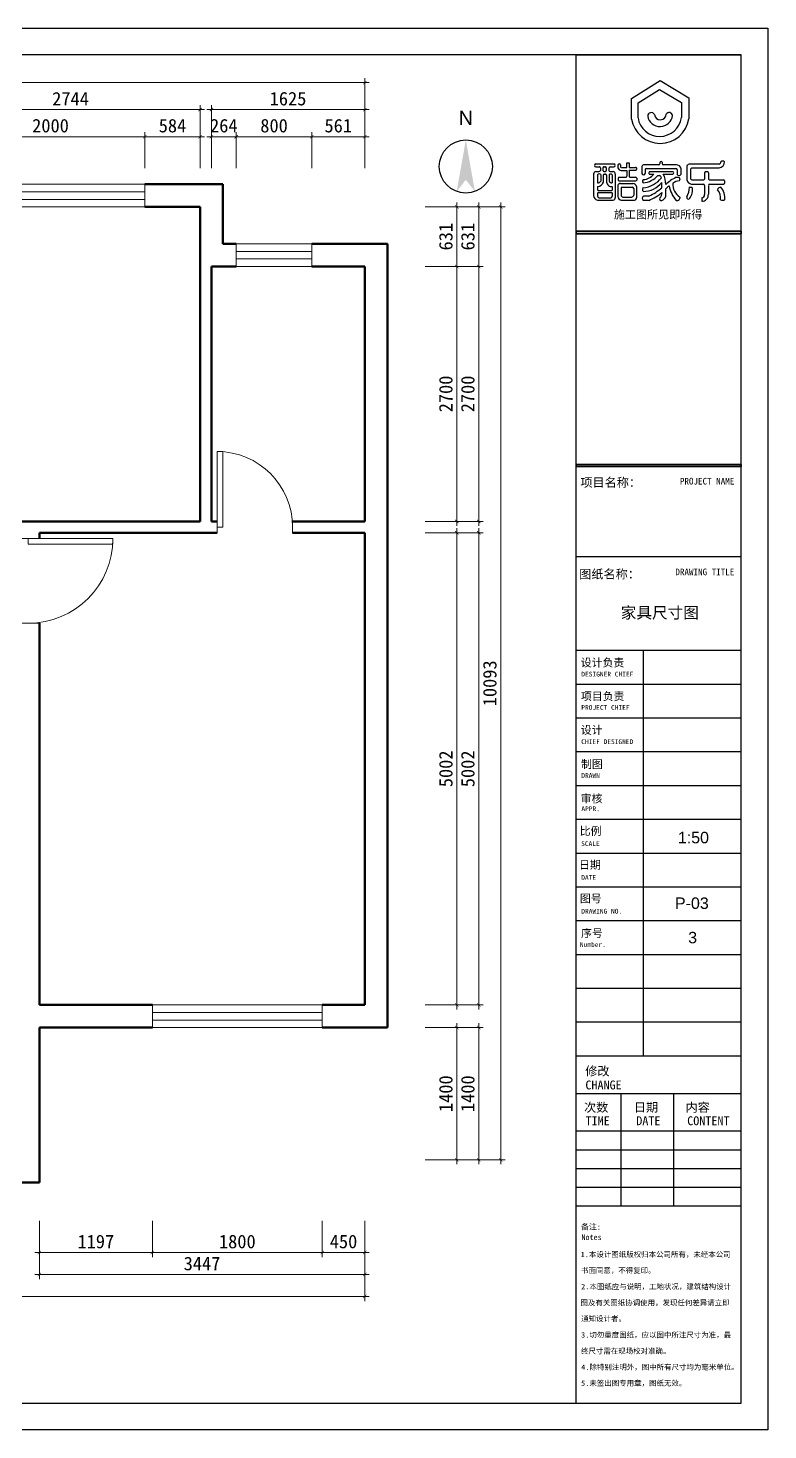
# Model space of a CAD drawing. Header units: millimetres. Extents: x 0 to 67000, y -21025 to -3421.
# Drawn here: x 59162 to 67000, y -21025 to -6175 of the extents above; entities that cross this region are included whole.
import ezdxf

# ---------------------------------------------------------------- set-up
doc = ezdxf.new("R2010")
doc.units = ezdxf.units.MM
doc.layers.get('0').update_dxf_attribs({"lineweight": 13})
for name, color, linetype in [('00图框', 7, 'Continuous'), ('SH-尺寸标注', 32, 'Continuous'), ('SH-符号标注', 1, 'Continuous'), ('图框', 4, 'Continuous'), ('图框文字', 7, 'Continuous')]:
    doc.layers.add(name, color=color, linetype=linetype)
doc.layers.add('BS-非承重墙', color=7, linetype='Continuous', lineweight=50)
doc.layers.add('DS-门窗', color=7, linetype='Continuous', lineweight=13)
doc.styles.add('0e113b756c7cbd20a20592cb0b51655f_SimSun', font='', dxfattribs={"height": 176.635064})
doc.styles.add('1e150f8d9abff80a802f8b29d9676000_SimSun', font='', dxfattribs={"height": 235.513419})
doc.styles.add('2d1e2366a3f214301024c2bbb94502e4_SimSun', font='', dxfattribs={"height": 125.877061})
doc.styles.add('31c75dbd597bbf9dbb9d78976e414cb7_SimSun', font='', dxfattribs={"height": 141.056165})
doc.styles.add('8c1861f19ccae897a1b159ab4070abdc_SimSun', font='', dxfattribs={"height": 214.912156})
doc.styles.add('b411453e04fa315575d897f6d9934d12_SimSun', font='', dxfattribs={"height": 210.993931})
doc.styles.add('DEFAULT_COMPASS_NEW_TEXT_STYLE46.90906220242788_Arial', font='', dxfattribs={"height": 375.272498})
doc.styles.add('e7311fcd6f339991f75d87c2bb3e43e7_SimSun', font='', dxfattribs={"height": 149.872176})
doc.styles.get("Standard").update_dxf_attribs({"font": 'SimSun.ttf'})
doc.styles.add('自定义样式_Arial_303.3707865168539', font='', dxfattribs={"height": 303.370787})
doc.styles.add('自定义样式_SimSun_303.3707865168539', font='', dxfattribs={"height": 303.370787})
doc.styles.get('0e113b756c7cbd20a20592cb0b51655f_SimSun').set_extended_font_data('SimSun')
doc.styles.get('1e150f8d9abff80a802f8b29d9676000_SimSun').set_extended_font_data('SimSun')
doc.styles.get('2d1e2366a3f214301024c2bbb94502e4_SimSun').set_extended_font_data('SimSun')
doc.styles.get('31c75dbd597bbf9dbb9d78976e414cb7_SimSun').set_extended_font_data('SimSun')
doc.styles.get('8c1861f19ccae897a1b159ab4070abdc_SimSun').set_extended_font_data('SimSun')
doc.styles.get('b411453e04fa315575d897f6d9934d12_SimSun').set_extended_font_data('SimSun')
doc.styles.get('DEFAULT_COMPASS_NEW_TEXT_STYLE46.90906220242788_Arial').set_extended_font_data('Arial')
doc.styles.get('e7311fcd6f339991f75d87c2bb3e43e7_SimSun').set_extended_font_data('SimSun')
doc.styles.get('自定义样式_Arial_303.3707865168539').set_extended_font_data('Arial')
doc.styles.get('自定义样式_SimSun_303.3707865168539').set_extended_font_data('SimSun')
doc.dimstyles.new('D_20_2.35', dxfattribs={"dimtxt": 142.857143, "dimasz": 35.714286, "dimexe": 47.619048, "dimexo": 0, "dimgap": 0, "dimtad": 1, "dimdec": 0, "dimzin": 1, "dimdsep": 46, "dimtxsty": 'Standard', "dimblk": 'ARCHTICK', "dimcen": 0.09, "dimdle": 47.619048, "dimclrd": 252, "dimclre": 252, "dimclrt": 134, "dimadec": 0, "dimazin": 0, "dimtfac": 1, "dimtdec": 4, "dimtix": 1, "dimtmove": 2, "dimatfit": 3, "dimfxl": 335.714273, "dimfxlon": 1, "dimtolj": 1, "dimtzin": 0, "dimlwd": 9, "dimlwe": 9, "dimarcsym": 0})

# ---------------------------------------------------------------- blocks, each defined once
blk = doc.blocks.new('_Frame133990009')
at = {"layer": '00图框'}
for points in [[(-1, -5885), (-3501, -5885), (-3501, -5941), (-1, -5941)], [(-1, -10828), (-3501, -10828), (-3501, -10867), (-1, -10867)]]:
    blk.add_hatch(color=251, dxfattribs=at).paths.add_polyline_path(points, flags=0)
at = {"color": 7, "linetype": 'Continuous', "ltscale": 2}
for p, q in [((-3501, -5885), (-1, -5885)), ((-3501, -5941), (-3501, -5885)), ((-1, -5885), (-1, -5941)), ((-1, -5941), (-3501, -5941)), ((-3501, -10828), (-1, -10828)), ((-3501, -10867), (-3501, -10828)), ((-1, -10867), (-3501, -10867)), ((-1, -10828), (-1, -10867))]:
    blk.add_line(p, q, dxfattribs=at)
at = {"layer": '00图框', "color": 7, "linetype": 'Continuous', "ltscale": 2}
for p, q in [((-3501, -30715), (-3501, -2147)), ((-3501, -2147), (-1, -2147)), ((-2325, -3072), (-1720, -2691)), ((-2187, -3167), (-1730, -2883)), ((-1730, -2883), (-1269, -3158)), ((-1720, -2691), (-1113, -3063)), ((-2325, -3509), (-2325, -3072)), ((-2187, -3484), (-2187, -3167)), ((-1269, -3158), (-1269, -3478)), ((-1113, -3063), (-1113, -3506)), ((-2427, -4533), (-2427, -4439)), ((-2427, -4439), (-2378, -4439)), ((-2378, -4439), (-2378, -4533)), ((-1724, -4422), (-1724, -4461)), ((-1674, -4422), (-1674, -4461)), ((-3130, -4676), (-3130, -5128)), ((-3084, -4458), (-2700, -4458)), ((-3083, -4621), (-3016, -4621)), ((-3080, -4520), (-3007, -4520)), ((-3046, -4688), (-3046, -4861)), ((-2985, -4540), (-2985, -4596)), ((-2977, -4686), (-2977, -4822)), ((-2932, -4540), (-2932, -4596)), ((-2923, -4699), (-2923, -4844)), ((-2905, -4519), (-2876, -4519)), ((-2905, -4621), (-2876, -4621)), ((-2905, -4677), (-2876, -4677)), ((-2860, -4540), (-2860, -4596)), ((-2853, -4699), (-2853, -4844)), ((-2803, -4540), (-2803, -4596)), ((-2800, -4686), (-2800, -4822)), ((-2779, -4621), (-2713, -4621)), ((-2776, -4520), (-2703, -4520)), ((-2733, -4688), (-2733, -4861)), ((-2669, -4676), (-2669, -5167)), ((-2614, -4483), (-2614, -4545)), ((-2592, -4741), (-2441, -4741)), ((-2558, -4480), (-2558, -4520)), ((-2542, -4596), (-2427, -4596)), ((-2541, -4533), (-2427, -4533)), ((-2427, -4596), (-2427, -4722)), ((-2378, -4533), (-2239, -4533)), ((-2378, -4594), (-2237, -4594)), ((-2378, -4594), (-2378, -4723)), ((-2362, -4741), (-2240, -4741)), ((-2218, -4545), (-2218, -4580)), ((-2106, -4514), (-2106, -4660)), ((-1750, -4476), (-2059, -4476)), ((-2035, -4575), (-2035, -4655)), ((-2013, -4555), (-1386, -4555)), ((-1947, -4676), (-1853, -4676)), ((-1942, -4621), (-1448, -4621)), ((-1767, -4702), (-1731, -4702)), ((-1376, -4476), (-1659, -4476)), ((-1653, -4676), (-1447, -4676)), ((-1379, -4743), (-1323, -4743)), ((-1362, -4585), (-1362, -4675)), ((-1274, -4676), (-1274, -4561)), ((-1153, -4495), (-1153, -4797)), ((-467, -4466), (-1088, -4466)), ((-1075, -4571), (-1075, -4777)), ((-1046, -4544), (-471, -4544)), ((-781, -4652), (-781, -4785)), ((-758, -4620), (-710, -4620)), ((-696, -4652), (-696, -4786)), ((-3046, -4937), (-3046, -5014)), ((-3024, -5024), (-2755, -5024)), ((-2733, -4937), (-2733, -5014)), ((-2617, -4912), (-2617, -5150)), ((-2611, -4760), (-2611, -4803)), ((-2591, -4818), (-2232, -4818)), ((-2558, -4874), (-2295, -4874)), ((-2548, -4985), (-2548, -5118)), ((-2536, -4952), (-2315, -4952)), ((-2280, -4981), (-2280, -5124)), ((-2221, -4941), (-2221, -5178)), ((-2216, -4761), (-2216, -4802)), ((-1599, -5146), (-1599, -4989)), ((-1101, -4953), (-1041, -4953)), ((-1060, -4888), (-809, -4888)), ((-1047, -4799), (-813, -4799)), ((-777, -4914), (-777, -5110)), ((-697, -4914), (-697, -5103)), ((-673, -4888), (-378, -4888)), ((-667, -4800), (-379, -4800)), ((-355, -4820), (-355, -4867)), ((-3049, -5228), (-2715, -5228)), ((-3046, -5079), (-3046, -5146)), ((-3027, -5066), (-2746, -5066)), ((-3012, -5176), (-2756, -5176)), ((-2733, -5079), (-2733, -5146)), ((-2542, -5227), (-2260, -5227)), ((-2509, -5162), (-2324, -5162)), ((-2071, -5231), (-1963, -5231)), ((-1956, -5140), (-2066, -5140)), ((-838, -5179), (-838, -5249)), ((-3501, -10867), (-1, -10867)), ((-3501, -12775), (-1, -12775)), ((-3501, -14763), (-1, -14763)), ((-2069, -23354), (-2069, -14763)), ((-3501, -15479), (-1, -15479)), ((-3501, -16195), (-1, -16195)), ((-3501, -16911), (-1, -16911)), ((-3501, -17627), (-1, -17627)), ((-3501, -18343), (-1, -18343)), ((-3501, -19059), (-1, -19059)), ((-3501, -19775), (-1, -19775)), ((-3501, -20491), (-1, -20491)), ((-3501, -21207), (-1, -21207)), ((-3501, -21922), (-1, -21922)), ((-3501, -22638), (-1, -22638)), ((-3501, -23354), (-1, -23354)), ((-3501, -24150), (-1, -24150)), ((-2546, -26536), (-2546, -24150)), ((-1432, -26536), (-1432, -24150)), ((-3501, -24945), (-1, -24945)), ((-3501, -25343), (-1, -25343)), ((-3501, -25741), (-1, -25741)), ((-3501, -26138), (-1, -26138)), ((-3501, -26536), (-1, -26536))]:
    blk.add_line(p, q, dxfattribs=at)
at = {"layer": '00图框', "color": 251, "linetype": 'Continuous', "ltscale": 2}
for p, q in [((-1, -5885), (-3501, -5885)), ((-3501, -5885), (-3501, -5941)), ((-1, -5941), (-1, -5885)), ((-3501, -5941), (-1, -5941)), ((-1, -10828), (-3501, -10828)), ((-3501, -10828), (-3501, -10867)), ((-3501, -10867), (-1, -10867)), ((-1, -10867), (-1, -10828))]:
    blk.add_line(p, q, dxfattribs=at)
at = {"layer": '00图框', "color": 7, "linetype": 'Continuous', "ltscale": 2, "flags": 128}
for points in [[(-41435, -1581), (565, -1581), (565, -31281), (-41435, -31281), (-41435, -1581)], [(-39567, -30715), (-1, -30715), (-1, -2147), (-39567, -2147), (-39567, -30715)]]:
    blk.add_lwpolyline(points, dxfattribs=at)
at = {"layer": '00图框', "color": 7, "linetype": 'Continuous', "ltscale": 2}
for centre, radius, start, end in [((-1719, -3412), 613, 189.0633, 351.2254), ((-1729, -3414), 464, 188.6788, 352.0826), ((-1909, -3446), 73.8, 25.4217, 181.4755), ((-1720, -3401), 267, 189.9871, 353.3239), ((-1716, -3397), 127, 187.8755, 356.2645), ((-1528, -3446), 73.9, 10.3302, 146.5496), ((-1699, -4439), 30.1, 34.3448, 145.6552), ((-485, -4414), 131, 276.043, 0.6561), ((-483, -4417), 51.9, 287.8972, 5.2615), ((-393, -4470), 69.6, 56.3684, 123.6316), ((-3065, -4684), 65.9, 105.8398, 172.9577), ((-3082, -4489), 31.3, 94.3187, 273.3506), ((-3011, -4713), 43, 39.0145, 144.5069), ((-3016, -4589), 31.6, 269.145, 346.8235), ((-3005, -4540), 19.7, 357.9813, 95.3251), ((-2906, -4546), 26.9, 88.0429, 167.3039), ((-2908, -4598), 23.5, 177.1117, 278.9893), ((-2900, -4700), 23, 102.506, 178.9752), ((-2877, -4537), 17.7, 349.2425, 85.6662), ((-2886, -4596), 26.3, 292.9891, 0.3126), ((-2875, -4699), 22, 359.8645, 92.4738), ((-2777, -4546), 26, 87.0397, 167.2921), ((-2779, -4596), 24.3, 179.7737, 268.0035), ((-2768, -4733), 56.3, 51.8261, 124.5623), ((-2725, -4675), 55.8, 359.2366, 77.7973), ((-2702, -4489), 31.3, 266.6494, 85.6813), ((-2586, -4489), 29.3, 18.3262, 167.8205), ((-2547, -4526), 70.5, 195.3683, 273.7092), ((-2589, -4763), 22.3, 97.023, 172.3879), ((-2544, -4519), 14.5, 186.1129, 278.4123), ((-2448, -4721), 20.5, 288.7577, 357.8254), ((-2355, -4719), 23.4, 189.8664, 250.4176), ((-2239, -4765), 23.8, 9.8926, 92.8722), ((-2238, -4556), 22.6, 27.0659, 91.1627), ((-2240, -4571), 23.9, 276.5681, 337.7041), ((-2052, -4533), 57.2, 96.6007, 160.3597), ((-2070, -4656), 35.9, 186.187, 2.5361), ((-2097, -4432), 427, 272.3026, 320.7721), ((-2094, -4482), 310, 273.9523, 321.1287), ((-2013, -4577), 22, 91.6309, 173.2415), ((-1930, -4650), 31.5, 111.6127, 237.2128), ((-1750, -4448), 28.5, 268.8742, 333.4444), ((-1788, -4783), 99.1, 15.3673, 54.4676), ((-1655, -4457), 19.8, 190.6555, 259.3445), ((-2026, -4881), 425, 357.8846, 28.7671), ((-1071, -5425), 748, 114.3082, 135.1267), ((-1458, -4649), 29.8, 291.0497, 70.1958), ((-1393, -4585), 31.1, 0.021, 77.2986), ((-1384, -4589), 113, 14.2994, 86.0895), ((-1318, -4655), 48.4, 203.5785, 334.051), ((-1344, -4783), 46.2, 317.397, 62.1117), ((-1090, -4550), 83.9, 89.0622, 139.2711), ((-1035, -4585), 42.5, 105.192, 161.4386), ((-737, -4660), 44.8, 118.117, 170.1296), ((-744, -4654), 47.9, 2.4315, 45.3303), ((-3044, -4786), 75.4, 268.286, 331.4678), ((-3043, -4812), 125, 268.7071, 344.9623), ((-3025, -4999), 25.1, 215.6619, 274.0552), ((-2751, -4836), 102, 184.5653, 280.0218), ((-2743, -4801), 60.6, 199.7555, 279.2299), ((-2757, -4992), 31.5, 272.4689, 318.043), ((-2551, -4949), 76.1, 95.4692, 150.4293), ((-2589, -4794), 23.7, 201.5589, 265.2478), ((-2490, -4988), 58.4, 142.4892, 177.2382), ((-2317, -4991), 38.7, 15.3429, 86.4694), ((-2298, -4951), 77.5, 7.3153, 87.9697), ((-2234, -4799), 18.7, 276.5205, 350.2473), ((-2050, -5003), 45.3, 123.3782, 235.8729), ((-2051, -4827), 42.8, 121.8392, 226.6122), ((-2073, -4546), 495, 269.6552, 321.4289), ((-2133, -4404), 564, 275.8575, 321.3412), ((-2482, -4022), 1236, 295.1849, 310.2737), ((-2024, -4918), 344, 352.3038, 10.7649), ((-906, -5684), 982, 129.226, 134.9163), ((-871, -4800), 668, 190.7057, 220.3029), ((-1261, -5157), 346, 98.1899, 123.8383), ((-1129, -4885), 325, 177.3231, 238.5217), ((-1425, -4975), 325, 325.9002, 3.9769), ((-1042, -4777), 112, 189.9894, 261.0429), ((-1324, -5017), 290, 323.8129, 12.8), ((-1044, -4767), 31.9, 197.063, 266.0296), ((-817, -4747), 52.8, 274.9534, 313.251), ((-817, -4932), 43.9, 23.1977, 79.7655), ((-668, -4917), 29.4, 98.9535, 172.6014), ((-667, -4762), 37.8, 218.8604, 269.4316), ((-426, -5038), 85.3, 93.6778, 159.4525), ((-695, -5182), 257, 351.6279, 42.5776), ((-731, -5192), 384, 356.0858, 38.6706), ((-381, -4828), 27.8, 16.3888, 84.9004), ((-377, -4866), 22.2, 266.9322, 356.9554), ((-3017, -5118), 114, 184.546, 253.5877), ((-3028, -5085), 19, 88.4624, 161.4065), ((-3014, -5144), 31.7, 182.8788, 273.3527), ((-2764, -5146), 30.4, 284.461, 1.1456), ((-2746, -5079), 12.2, 356.5833, 90.1358), ((-2731, -5167), 62.6, 284.7024, 359.8657), ((-2521, -5132), 97.8, 190.6832, 257.6799), ((-2498, -5112), 50.5, 186.4435, 257.5309), ((-2328, -5113), 49.1, 275.0012, 347.3706), ((-2269, -5180), 48.2, 280.6915, 1.9889), ((-2046, -5187), 50.7, 113.2665, 240.4321), ((-2276, -4375), 912, 290.1177, 311.0182), ((-1694, -5198), 37.4, 153.4314, 282.6999), ((-1825, -5071), 147, 311.4031, 3.379), ((-1727, -5108), 133, 288.0126, 343.6602), ((-1357, -5176), 60.2, 247.696, 13.0599), ((-1121, -5169), 36.5, 161.6014, 329.0657), ((-834, -5112), 137, 268.3218, 3.7575), ((-853, -5104), 76.3, 281.0456, 355.655), ((-395, -5139), 92, 240.085, 300.5245)]:
    blk.add_arc(centre, radius, start, end, dxfattribs=at)
at = {"layer": '00图框', "color": 7, "insert": (-2700, -5446), "char_height": 171.9, "attachment_point": 1, "line_spacing_factor": 0.8, "style": '8c1861f19ccae897a1b159ab4070abdc_SimSun'}
blk.add_mtext('施工图所见即所得', dxfattribs=at)
at = {"layer": '图框文字', "color": 7, "attachment_point": 1, "line_spacing_factor": 0.8}
for s, insert, char_height, style in [('项目名称：', (-3409, -11113), 188.4, '1e150f8d9abff80a802f8b29d9676000_SimSun'), ('PROJECT NAME', (-1301, -11110), 141.31, '0e113b756c7cbd20a20592cb0b51655f_SimSun'), ('图纸名称：', (-3433, -13055), 188.4, '1e150f8d9abff80a802f8b29d9676000_SimSun'), ('DRAWING TITLE', (-1397, -13032), 141.31, '0e113b756c7cbd20a20592cb0b51655f_SimSun'), ('设计负责', (-3400, -14941), 168.8, 'b411453e04fa315575d897f6d9934d12_SimSun'), ('DESIGNER CHIEF', (-3390, -15218), 100.7, '2d1e2366a3f214301024c2bbb94502e4_SimSun'), ('项目负责', (-3397, -15654), 168.8, 'b411453e04fa315575d897f6d9934d12_SimSun'), ('PROJECT CHIEF', (-3390, -15924), 100.7, '2d1e2366a3f214301024c2bbb94502e4_SimSun'), ('设计', (-3400, -16368), 168.8, 'b411453e04fa315575d897f6d9934d12_SimSun'), ('CHIEF DESIGNED', (-3391, -16649), 100.7, '2d1e2366a3f214301024c2bbb94502e4_SimSun'), ('制图', (-3396, -17092), 168.8, 'b411453e04fa315575d897f6d9934d12_SimSun'), ('DRAWN', (-3390, -17365), 100.7, '2d1e2366a3f214301024c2bbb94502e4_SimSun'), ('审核', (-3402, -17822), 168.8, 'b411453e04fa315575d897f6d9934d12_SimSun'), ('APPR.', (-3388, -18071), 100.7, '2d1e2366a3f214301024c2bbb94502e4_SimSun'), ('比例', (-3423, -18509), 168.8, 'b411453e04fa315575d897f6d9934d12_SimSun'), ('SCALE', (-3393, -18809), 100.7, '2d1e2366a3f214301024c2bbb94502e4_SimSun'), ('日期', (-3438, -19224), 168.8, 'b411453e04fa315575d897f6d9934d12_SimSun'), ('DATE', (-3390, -19525), 100.7, '2d1e2366a3f214301024c2bbb94502e4_SimSun'), ('图号', (-3419, -19938), 168.8, 'b411453e04fa315575d897f6d9934d12_SimSun'), ('DRAWING NO.', (-3390, -20241), 100.7, '2d1e2366a3f214301024c2bbb94502e4_SimSun'), ('序号', (-3395, -20674), 168.8, 'b411453e04fa315575d897f6d9934d12_SimSun'), ('Number.', (-3420, -20947), 100.7, '2d1e2366a3f214301024c2bbb94502e4_SimSun'), ('修改', (-3306, -23583), 188.4, '1e150f8d9abff80a802f8b29d9676000_SimSun'), ('CHANGE', (-3303, -23878), 188.4, '1e150f8d9abff80a802f8b29d9676000_SimSun'), ('次数', (-3331, -24353), 188.4, '1e150f8d9abff80a802f8b29d9676000_SimSun'), ('日期', (-2277, -24350), 188.4, '1e150f8d9abff80a802f8b29d9676000_SimSun'), ('内容', (-1181, -24353), 188.4, '1e150f8d9abff80a802f8b29d9676000_SimSun'), ('TIME', (-3300, -24636), 188.4, '1e150f8d9abff80a802f8b29d9676000_SimSun'), ('DATE', (-2225, -24636), 188.4, '1e150f8d9abff80a802f8b29d9676000_SimSun'), ('CONTENT', (-1146, -24636), 188.4, '1e150f8d9abff80a802f8b29d9676000_SimSun'), ('备注:', (-3395, -26918), 119.9, 'e7311fcd6f339991f75d87c2bb3e43e7_SimSun'), ('Notes', (-3387, -27137), 119.9, 'e7311fcd6f339991f75d87c2bb3e43e7_SimSun'), ('1.本设计图纸版权归本公司所有，未经本公司', (-3404, -27506), 112.84, '31c75dbd597bbf9dbb9d78976e414cb7_SimSun'), ('书面同意，不得复印。', (-3395, -27847), 112.8, '31c75dbd597bbf9dbb9d78976e414cb7_SimSun'), ('2.本图纸应与说明，工地状况，建筑结构设计', (-3394, -28188), 112.84, '31c75dbd597bbf9dbb9d78976e414cb7_SimSun'), ('图及有关图纸协调使用，发现任何差异请立即', (-3407, -28529), 112.84, '31c75dbd597bbf9dbb9d78976e414cb7_SimSun'), ('通知设计者。', (-3392, -28867), 112.8, '31c75dbd597bbf9dbb9d78976e414cb7_SimSun'), ('3.切勿量度图纸，应以图中所注尺寸为准，最', (-3395, -29211), 112.84, '31c75dbd597bbf9dbb9d78976e414cb7_SimSun'), ('终尺寸需在现场校对准确。', (-3396, -29552), 112.84, '31c75dbd597bbf9dbb9d78976e414cb7_SimSun'), ('4.除特别注明外，图中所有尺寸均为毫米单位。', (-3392, -29893), 112.84, '31c75dbd597bbf9dbb9d78976e414cb7_SimSun'), ('5.未签出图专用章，图纸无效。', (-3395, -30233), 112.84, '31c75dbd597bbf9dbb9d78976e414cb7_SimSun')]:
    blk.add_mtext(s, dxfattribs=dict(at, insert=insert, char_height=char_height, style=style))
blk = doc.blocks.new('WINDOW_0454d6fb4cd76eadd359e260ab275495_08940aaeb3d747389f920cb5cfb5c3ab')
at = {"layer": 'DS-门窗', "color": 60, "linetype": 'Continuous', "ltscale": 2}
for p, q in [((5380.024, 4704), (6180.024, 4704)), ((5380.024, 4464), (5380.024, 4704)), ((5380.024, 4624), (6180.024, 4624)), ((6180.024, 4704), (6180.024, 4464)), ((5380.024, 4544), (6180.024, 4544)), ((6180.024, 4464), (5380.024, 4464))]:
    blk.add_line(p, q, dxfattribs=at)
blk = doc.blocks.new('WINDOW_0bf0849176abca271c73d5e02b515a7a_a69a7be99d4f4c469ebba05df959e93d')
at = {"layer": 'DS-门窗', "color": 60, "linetype": 'Continuous', "ltscale": 2}
for p, q in [((2412, 5335), (4412, 5335)), ((2412, 5095), (2412, 5335)), ((2412, 5255), (4412, 5255)), ((4412, 5335), (4412, 5095)), ((2412, 5175), (4412, 5175)), ((4412, 5095), (2412, 5095))]:
    blk.add_line(p, q, dxfattribs=at)
blk = doc.blocks.new('LEGEND_3e1924bf48cd455502cd6dd321e4fbfe_e7f481db3c4c40d8abf49df3941ffb18')
at = {"layer": 'DS-门窗', "color": 60, "linetype": 'Continuous', "ltscale": 2}
for p, q in [((0, 120), (0, 0)), ((800, 120), (800, 0))]:
    blk.add_line(p, q, dxfattribs=at)
at = {"layer": 'DS-门窗', "color": 60, "linetype": 'Continuous', "ltscale": 2, "flags": 128}
blk.add_lwpolyline([(0, 60), (0, 860), (60, 860), (60, 60), (0, 60)], dxfattribs=at)
at = {"layer": 'DS-门窗', "color": 60, "linetype": 'Continuous', "ltscale": 2}
blk.add_arc((0, 60), 800, 0, 90, dxfattribs=at)
blk = doc.blocks.new('WINDOW_651d1b27b1119d189fde12601428cfb8_adc89733773943f6adb41fee4168a95d')
at = {"layer": 'DS-门窗', "color": 60, "linetype": 'Continuous', "ltscale": 2}
for p, q in [((6291, -3358), (4491, -3358)), ((4491, -3358), (4491, -3598)), ((6291, -3598), (6291, -3358)), ((4491, -3438), (6291, -3438)), ((4491, -3518), (6291, -3518)), ((4491, -3598), (6291, -3598))]:
    blk.add_line(p, q, dxfattribs=at)
blk = doc.blocks.new('LEGEND_1930c1a60e44aec1322f032919471f35_2d1f8afeb9ce4e0ea7dc1e4a90488654')
at = {"layer": 'DS-门窗', "color": 60, "linetype": 'Continuous', "ltscale": 2}
for p, q in [((0, 240), (0, 0)), ((900, 240), (900, 0))]:
    blk.add_line(p, q, dxfattribs=at)
at = {"layer": 'DS-门窗', "color": 60, "linetype": 'Continuous', "ltscale": 2, "flags": 128}
blk.add_lwpolyline([(0, 120), (0, 1020), (60, 1020), (60, 120), (0, 120)], dxfattribs=at)
at = {"layer": 'DS-门窗', "color": 60, "linetype": 'Continuous', "ltscale": 2}
blk.add_arc((0, 120), 900, 0, 90, dxfattribs=at)
blk = doc.blocks.new('_ArchTick')
at = {"color": 0, "linetype": 'ByBlock', "const_width": 0.15}
blk.add_lwpolyline([(-0.5, -0.5), (0.5, 0.5)], dxfattribs=at)
blk = doc.blocks.new('*D241')
at = {"layer": 'Defpoints', "color": 0}
for p in [(62729, -6753), (49235, -7089), (62729, -7089)]:
    blk.add_point(p, dxfattribs=at)
at = {"layer": 'SH-尺寸标注', "color": 252, "linetype": 'Continuous', "lineweight": 9}
for p, q in [((49187, -6753), (62777, -6753)), ((49235, -7089), (49235, -6705)), ((62729, -7089), (62729, -6705))]:
    blk.add_line(p, q, dxfattribs=at)
at = {"layer": 'SH-尺寸标注', "color": 252, "lineweight": 9, "xscale": 35.71428581050463, "yscale": 35.71428581050463, "zscale": 35.71428581050463, "rotation": 180}
blk.add_blockref('_ArchTick', (49235, -6753), dxfattribs=at)
at = {"layer": 'SH-尺寸标注', "color": 252, "lineweight": 9, "xscale": 35.71428581050463, "yscale": 35.71428581050463, "zscale": 35.71428581050463}
blk.add_blockref('_ArchTick', (62729, -6753), dxfattribs=at)
at = {"layer": 'SH-尺寸标注', "color": 134, "insert": (55982, -6638), "char_height": 142.9, "attachment_point": 5}
blk.add_mtext('\\A1;13494', dxfattribs=at)
blk = doc.blocks.new('*D240')
at = {"layer": 'Defpoints', "color": 0}
for p in [(49235, -19275), (62729, -19275), (62729, -19611)]:
    blk.add_point(p, dxfattribs=at)
at = {"layer": 'SH-尺寸标注', "color": 252, "linetype": 'Continuous', "lineweight": 9}
for p, q in [((49235, -19275), (49235, -19659)), ((62729, -19275), (62729, -19659)), ((49187, -19611), (62777, -19611))]:
    blk.add_line(p, q, dxfattribs=at)
at = {"layer": 'SH-尺寸标注', "color": 252, "lineweight": 9, "xscale": 35.71428581050463, "yscale": 35.71428581050463, "zscale": 35.71428581050463, "rotation": 180}
blk.add_blockref('_ArchTick', (49235, -19611), dxfattribs=at)
at = {"layer": 'SH-尺寸标注', "color": 252, "lineweight": 9, "xscale": 35.71428581050463, "yscale": 35.71428581050463, "zscale": 35.71428581050463}
blk.add_blockref('_ArchTick', (62729, -19611), dxfattribs=at)
at = {"layer": 'SH-尺寸标注', "color": 134, "insert": (55982, -19496), "char_height": 142.9, "attachment_point": 5}
blk.add_mtext('\\A1;13494', dxfattribs=at)
blk = doc.blocks.new('*D239')
at = {"layer": 'Defpoints', "color": 0}
for p in [(63833, -8070), (64169, -8070), (63833, -18163)]:
    blk.add_point(p, dxfattribs=at)
at = {"layer": 'SH-尺寸标注', "color": 252, "linetype": 'Continuous', "lineweight": 9}
for p, q in [((63833, -8070), (64217, -8070)), ((64169, -18210), (64169, -8022)), ((63833, -18163), (64217, -18163))]:
    blk.add_line(p, q, dxfattribs=at)
at = {"layer": 'SH-尺寸标注', "color": 252, "lineweight": 9, "xscale": 35.71428581050463, "yscale": 35.71428581050463, "zscale": 35.71428581050463}
for p, rotation in [((64169, -8070), 90), ((64169, -18163), 270)]:
    blk.add_blockref('_ArchTick', p, dxfattribs=dict(at, rotation=rotation))
at = {"layer": 'SH-尺寸标注', "color": 134, "insert": (64054, -13116), "char_height": 142.9, "attachment_point": 5, "rotation": 90}
blk.add_mtext('\\A1;10093', dxfattribs=at)
blk = doc.blocks.new('*D223')
at = {"layer": 'Defpoints', "color": 0}
for p in [(60400, -7326), (58400, -7661), (60400, -7661)]:
    blk.add_point(p, dxfattribs=at)
at = {"layer": 'SH-尺寸标注', "color": 252, "linetype": 'Continuous', "lineweight": 9}
for p, q in [((58352, -7326), (60448, -7326)), ((58400, -7661), (58400, -7278)), ((60400, -7661), (60400, -7278))]:
    blk.add_line(p, q, dxfattribs=at)
at = {"layer": 'SH-尺寸标注', "color": 252, "lineweight": 9, "xscale": 35.71428581050463, "yscale": 35.71428581050463, "zscale": 35.71428581050463, "rotation": 180}
blk.add_blockref('_ArchTick', (58400, -7326), dxfattribs=at)
at = {"layer": 'SH-尺寸标注', "color": 252, "lineweight": 9, "xscale": 35.71428581050463, "yscale": 35.71428581050463, "zscale": 35.71428581050463}
blk.add_blockref('_ArchTick', (60400, -7326), dxfattribs=at)
at = {"layer": 'SH-尺寸标注', "color": 134, "insert": (59400, -7210), "char_height": 142.9, "attachment_point": 5}
blk.add_mtext('\\A1;2000', dxfattribs=at)
blk = doc.blocks.new('*D222')
at = {"layer": 'Defpoints', "color": 0}
for p in [(60984, -7326), (60400, -7661), (60984, -7661)]:
    blk.add_point(p, dxfattribs=at)
at = {"layer": 'SH-尺寸标注', "color": 252, "linetype": 'Continuous', "lineweight": 9}
for p, q in [((60352, -7326), (61032, -7326)), ((60400, -7661), (60400, -7278)), ((60984, -7661), (60984, -7278))]:
    blk.add_line(p, q, dxfattribs=at)
at = {"layer": 'SH-尺寸标注', "color": 252, "lineweight": 9, "xscale": 35.71428581050463, "yscale": 35.71428581050463, "zscale": 35.71428581050463, "rotation": 180}
blk.add_blockref('_ArchTick', (60400, -7326), dxfattribs=at)
at = {"layer": 'SH-尺寸标注', "color": 252, "lineweight": 9, "xscale": 35.71428581050463, "yscale": 35.71428581050463, "zscale": 35.71428581050463}
blk.add_blockref('_ArchTick', (60984, -7326), dxfattribs=at)
at = {"layer": 'SH-尺寸标注', "color": 134, "insert": (60692, -7210), "char_height": 142.9, "attachment_point": 5}
blk.add_mtext('\\A1;584', dxfattribs=at)
blk = doc.blocks.new('*D221')
at = {"layer": 'Defpoints', "color": 0}
for p in [(61368, -7326), (61104, -7661), (61368, -7661)]:
    blk.add_point(p, dxfattribs=at)
at = {"layer": 'SH-尺寸标注', "color": 252, "linetype": 'Continuous', "lineweight": 9}
for p, q in [((61056, -7326), (61416, -7326)), ((61104, -7661), (61104, -7278)), ((61368, -7661), (61368, -7278))]:
    blk.add_line(p, q, dxfattribs=at)
at = {"layer": 'SH-尺寸标注', "color": 252, "lineweight": 9, "xscale": 35.71428581050463, "yscale": 35.71428581050463, "zscale": 35.71428581050463, "rotation": 180}
blk.add_blockref('_ArchTick', (61104, -7326), dxfattribs=at)
at = {"layer": 'SH-尺寸标注', "color": 252, "lineweight": 9, "xscale": 35.71428581050463, "yscale": 35.71428581050463, "zscale": 35.71428581050463}
blk.add_blockref('_ArchTick', (61368, -7326), dxfattribs=at)
at = {"layer": 'SH-尺寸标注', "color": 134, "insert": (61236, -7210), "char_height": 142.9, "attachment_point": 5}
blk.add_mtext('\\A1;264', dxfattribs=at)
blk = doc.blocks.new('*D220')
at = {"layer": 'Defpoints', "color": 0}
for p in [(62168, -7326), (61368, -7661), (62168, -7661)]:
    blk.add_point(p, dxfattribs=at)
at = {"layer": 'SH-尺寸标注', "color": 252, "linetype": 'Continuous', "lineweight": 9}
for p, q in [((61320, -7326), (62216, -7326)), ((61368, -7661), (61368, -7278)), ((62168, -7661), (62168, -7278))]:
    blk.add_line(p, q, dxfattribs=at)
at = {"layer": 'SH-尺寸标注', "color": 252, "lineweight": 9, "xscale": 35.71428581050463, "yscale": 35.71428581050463, "zscale": 35.71428581050463, "rotation": 180}
blk.add_blockref('_ArchTick', (61368, -7326), dxfattribs=at)
at = {"layer": 'SH-尺寸标注', "color": 252, "lineweight": 9, "xscale": 35.71428581050463, "yscale": 35.71428581050463, "zscale": 35.71428581050463}
blk.add_blockref('_ArchTick', (62168, -7326), dxfattribs=at)
at = {"layer": 'SH-尺寸标注', "color": 134, "insert": (61768, -7210), "char_height": 142.9, "attachment_point": 5}
blk.add_mtext('\\A1;800', dxfattribs=at)
blk = doc.blocks.new('*D219')
at = {"layer": 'Defpoints', "color": 0}
for p in [(62729, -7326), (62168, -7661), (62729, -7661)]:
    blk.add_point(p, dxfattribs=at)
at = {"layer": 'SH-尺寸标注', "color": 252, "linetype": 'Continuous', "lineweight": 9}
for p, q in [((62120, -7326), (62777, -7326)), ((62168, -7661), (62168, -7278)), ((62729, -7661), (62729, -7278))]:
    blk.add_line(p, q, dxfattribs=at)
at = {"layer": 'SH-尺寸标注', "color": 252, "lineweight": 9, "xscale": 35.71428581050463, "yscale": 35.71428581050463, "zscale": 35.71428581050463, "rotation": 180}
blk.add_blockref('_ArchTick', (62168, -7326), dxfattribs=at)
at = {"layer": 'SH-尺寸标注', "color": 252, "lineweight": 9, "xscale": 35.71428581050463, "yscale": 35.71428581050463, "zscale": 35.71428581050463}
blk.add_blockref('_ArchTick', (62729, -7326), dxfattribs=at)
at = {"layer": 'SH-尺寸标注', "color": 134, "insert": (62448, -7210), "char_height": 142.9, "attachment_point": 5}
blk.add_mtext('\\A1;561', dxfattribs=at)
blk = doc.blocks.new('*D214')
at = {"layer": 'Defpoints', "color": 0}
for p in [(59282, -18809), (60479, -18809), (60479, -19145)]:
    blk.add_point(p, dxfattribs=at)
at = {"layer": 'SH-尺寸标注', "color": 252, "linetype": 'Continuous', "lineweight": 9}
for p, q in [((59282, -18809), (59282, -19193)), ((60479, -18809), (60479, -19193)), ((59234, -19145), (60527, -19145))]:
    blk.add_line(p, q, dxfattribs=at)
at = {"layer": 'SH-尺寸标注', "color": 252, "lineweight": 9, "xscale": 35.71428581050463, "yscale": 35.71428581050463, "zscale": 35.71428581050463, "rotation": 180}
blk.add_blockref('_ArchTick', (59282, -19145), dxfattribs=at)
at = {"layer": 'SH-尺寸标注', "color": 252, "lineweight": 9, "xscale": 35.71428581050463, "yscale": 35.71428581050463, "zscale": 35.71428581050463}
blk.add_blockref('_ArchTick', (60479, -19145), dxfattribs=at)
at = {"layer": 'SH-尺寸标注', "color": 134, "insert": (59880, -19030), "char_height": 142.9, "attachment_point": 5}
blk.add_mtext('\\A1;1197', dxfattribs=at)
blk = doc.blocks.new('*D213')
at = {"layer": 'Defpoints', "color": 0}
for p in [(60479, -18809), (62279, -18809), (62279, -19145)]:
    blk.add_point(p, dxfattribs=at)
at = {"layer": 'SH-尺寸标注', "color": 252, "linetype": 'Continuous', "lineweight": 9}
for p, q in [((60479, -18809), (60479, -19193)), ((62279, -18809), (62279, -19193)), ((60431, -19145), (62327, -19145))]:
    blk.add_line(p, q, dxfattribs=at)
at = {"layer": 'SH-尺寸标注', "color": 252, "lineweight": 9, "xscale": 35.71428581050463, "yscale": 35.71428581050463, "zscale": 35.71428581050463, "rotation": 180}
blk.add_blockref('_ArchTick', (60479, -19145), dxfattribs=at)
at = {"layer": 'SH-尺寸标注', "color": 252, "lineweight": 9, "xscale": 35.71428581050463, "yscale": 35.71428581050463, "zscale": 35.71428581050463}
blk.add_blockref('_ArchTick', (62279, -19145), dxfattribs=at)
at = {"layer": 'SH-尺寸标注', "color": 134, "insert": (61379, -19030), "char_height": 142.9, "attachment_point": 5}
blk.add_mtext('\\A1;1800', dxfattribs=at)
blk = doc.blocks.new('*D212')
at = {"layer": 'Defpoints', "color": 0}
for p in [(62279, -18809), (62729, -18809), (62729, -19145)]:
    blk.add_point(p, dxfattribs=at)
at = {"layer": 'SH-尺寸标注', "color": 252, "linetype": 'Continuous', "lineweight": 9}
for p, q in [((62279, -18809), (62279, -19193)), ((62729, -18809), (62729, -19193)), ((62231, -19145), (62777, -19145))]:
    blk.add_line(p, q, dxfattribs=at)
at = {"layer": 'SH-尺寸标注', "color": 252, "lineweight": 9, "xscale": 35.71428581050463, "yscale": 35.71428581050463, "zscale": 35.71428581050463, "rotation": 180}
blk.add_blockref('_ArchTick', (62279, -19145), dxfattribs=at)
at = {"layer": 'SH-尺寸标注', "color": 252, "lineweight": 9, "xscale": 35.71428581050463, "yscale": 35.71428581050463, "zscale": 35.71428581050463}
blk.add_blockref('_ArchTick', (62729, -19145), dxfattribs=at)
at = {"layer": 'SH-尺寸标注', "color": 134, "insert": (62504, -19030), "char_height": 142.9, "attachment_point": 5}
blk.add_mtext('\\A1;450', dxfattribs=at)
blk = doc.blocks.new('*D206')
at = {"layer": 'Defpoints', "color": 0}
for p in [(63367, -16763), (63703, -16763), (63367, -18163)]:
    blk.add_point(p, dxfattribs=at)
at = {"layer": 'SH-尺寸标注', "color": 252, "linetype": 'Continuous', "lineweight": 9}
for p, q in [((63367, -16763), (63751, -16763)), ((63703, -18210), (63703, -16715)), ((63367, -18163), (63751, -18163))]:
    blk.add_line(p, q, dxfattribs=at)
at = {"layer": 'SH-尺寸标注', "color": 252, "lineweight": 9, "xscale": 35.71428581050463, "yscale": 35.71428581050463, "zscale": 35.71428581050463}
for p, rotation in [((63703, -16763), 90), ((63703, -18163), 270)]:
    blk.add_blockref('_ArchTick', p, dxfattribs=dict(at, rotation=rotation))
at = {"layer": 'SH-尺寸标注', "color": 134, "insert": (63588, -17463), "char_height": 142.9, "attachment_point": 5, "rotation": 90}
blk.add_mtext('\\A1;1400', dxfattribs=at)
blk = doc.blocks.new('*D205')
at = {"layer": 'Defpoints', "color": 0}
for p in [(63367, -11521), (63703, -11521), (63367, -16523)]:
    blk.add_point(p, dxfattribs=at)
at = {"layer": 'SH-尺寸标注', "color": 252, "linetype": 'Continuous', "lineweight": 9}
for p, q in [((63367, -11521), (63751, -11521)), ((63703, -16570), (63703, -11473)), ((63367, -16523), (63751, -16523))]:
    blk.add_line(p, q, dxfattribs=at)
at = {"layer": 'SH-尺寸标注', "color": 252, "lineweight": 9, "xscale": 35.71428581050463, "yscale": 35.71428581050463, "zscale": 35.71428581050463}
for p, rotation in [((63703, -11521), 90), ((63703, -16523), 270)]:
    blk.add_blockref('_ArchTick', p, dxfattribs=dict(at, rotation=rotation))
at = {"layer": 'SH-尺寸标注', "color": 134, "insert": (63588, -14022), "char_height": 142.9, "attachment_point": 5, "rotation": 90}
blk.add_mtext('\\A1;5002', dxfattribs=at)
blk = doc.blocks.new('*D204')
at = {"layer": 'Defpoints', "color": 0}
for p in [(63367, -8701), (63703, -8701), (63367, -11401)]:
    blk.add_point(p, dxfattribs=at)
at = {"layer": 'SH-尺寸标注', "color": 252, "linetype": 'Continuous', "lineweight": 9}
for p, q in [((63367, -8701), (63751, -8701)), ((63703, -11448), (63703, -8653)), ((63367, -11401), (63751, -11401))]:
    blk.add_line(p, q, dxfattribs=at)
at = {"layer": 'SH-尺寸标注', "color": 252, "lineweight": 9, "xscale": 35.71428581050463, "yscale": 35.71428581050463, "zscale": 35.71428581050463}
for p, rotation in [((63703, -8701), 90), ((63703, -11401), 270)]:
    blk.add_blockref('_ArchTick', p, dxfattribs=dict(at, rotation=rotation))
at = {"layer": 'SH-尺寸标注', "color": 134, "insert": (63588, -10051), "char_height": 142.9, "attachment_point": 5, "rotation": 90}
blk.add_mtext('\\A1;2700', dxfattribs=at)
blk = doc.blocks.new('*D203')
at = {"layer": 'Defpoints', "color": 0}
for p in [(63367, -8070), (63703, -8070), (63367, -8701)]:
    blk.add_point(p, dxfattribs=at)
at = {"layer": 'SH-尺寸标注', "color": 252, "linetype": 'Continuous', "lineweight": 9}
for p, q in [((63367, -8070), (63751, -8070)), ((63703, -8748), (63703, -8022)), ((63367, -8701), (63751, -8701))]:
    blk.add_line(p, q, dxfattribs=at)
at = {"layer": 'SH-尺寸标注', "color": 252, "lineweight": 9, "xscale": 35.71428581050463, "yscale": 35.71428581050463, "zscale": 35.71428581050463}
for p, rotation in [((63703, -8070), 90), ((63703, -8701), 270)]:
    blk.add_blockref('_ArchTick', p, dxfattribs=dict(at, rotation=rotation))
at = {"layer": 'SH-尺寸标注', "color": 134, "insert": (63588, -8385), "char_height": 142.9, "attachment_point": 5, "rotation": 90}
blk.add_mtext('\\A1;631', dxfattribs=at)
blk = doc.blocks.new('*D202')
at = {"layer": 'Defpoints', "color": 0}
for p in [(63600, -16763), (63936, -16763), (63600, -18163)]:
    blk.add_point(p, dxfattribs=at)
at = {"layer": 'SH-尺寸标注', "color": 252, "linetype": 'Continuous', "lineweight": 9}
for p, q in [((63600, -16763), (63984, -16763)), ((63936, -18210), (63936, -16715)), ((63600, -18163), (63984, -18163))]:
    blk.add_line(p, q, dxfattribs=at)
at = {"layer": 'SH-尺寸标注', "color": 252, "lineweight": 9, "xscale": 35.71428581050463, "yscale": 35.71428581050463, "zscale": 35.71428581050463}
for p, rotation in [((63936, -16763), 90), ((63936, -18163), 270)]:
    blk.add_blockref('_ArchTick', p, dxfattribs=dict(at, rotation=rotation))
at = {"layer": 'SH-尺寸标注', "color": 134, "insert": (63821, -17463), "char_height": 142.9, "attachment_point": 5, "rotation": 90}
blk.add_mtext('\\A1;1400', dxfattribs=at)
blk = doc.blocks.new('*D201')
at = {"layer": 'Defpoints', "color": 0}
for p in [(63600, -11521), (63936, -11521), (63600, -16523)]:
    blk.add_point(p, dxfattribs=at)
at = {"layer": 'SH-尺寸标注', "color": 252, "linetype": 'Continuous', "lineweight": 9}
for p, q in [((63600, -11521), (63984, -11521)), ((63936, -16570), (63936, -11473)), ((63600, -16523), (63984, -16523))]:
    blk.add_line(p, q, dxfattribs=at)
at = {"layer": 'SH-尺寸标注', "color": 252, "lineweight": 9, "xscale": 35.71428581050463, "yscale": 35.71428581050463, "zscale": 35.71428581050463}
for p, rotation in [((63936, -11521), 90), ((63936, -16523), 270)]:
    blk.add_blockref('_ArchTick', p, dxfattribs=dict(at, rotation=rotation))
at = {"layer": 'SH-尺寸标注', "color": 134, "insert": (63821, -14022), "char_height": 142.9, "attachment_point": 5, "rotation": 90}
blk.add_mtext('\\A1;5002', dxfattribs=at)
blk = doc.blocks.new('*D200')
at = {"layer": 'Defpoints', "color": 0}
for p in [(63600, -8701), (63936, -8701), (63600, -11401)]:
    blk.add_point(p, dxfattribs=at)
at = {"layer": 'SH-尺寸标注', "color": 252, "linetype": 'Continuous', "lineweight": 9}
for p, q in [((63600, -8701), (63984, -8701)), ((63936, -11448), (63936, -8653)), ((63600, -11401), (63984, -11401))]:
    blk.add_line(p, q, dxfattribs=at)
at = {"layer": 'SH-尺寸标注', "color": 252, "lineweight": 9, "xscale": 35.71428581050463, "yscale": 35.71428581050463, "zscale": 35.71428581050463}
for p, rotation in [((63936, -8701), 90), ((63936, -11401), 270)]:
    blk.add_blockref('_ArchTick', p, dxfattribs=dict(at, rotation=rotation))
at = {"layer": 'SH-尺寸标注', "color": 134, "insert": (63821, -10051), "char_height": 142.9, "attachment_point": 5, "rotation": 90}
blk.add_mtext('\\A1;2700', dxfattribs=at)
blk = doc.blocks.new('*D199')
at = {"layer": 'Defpoints', "color": 0}
for p in [(63600, -8070), (63936, -8070), (63600, -8701)]:
    blk.add_point(p, dxfattribs=at)
at = {"layer": 'SH-尺寸标注', "color": 252, "linetype": 'Continuous', "lineweight": 9}
for p, q in [((63600, -8070), (63984, -8070)), ((63936, -8748), (63936, -8022)), ((63600, -8701), (63984, -8701))]:
    blk.add_line(p, q, dxfattribs=at)
at = {"layer": 'SH-尺寸标注', "color": 252, "lineweight": 9, "xscale": 35.71428581050463, "yscale": 35.71428581050463, "zscale": 35.71428581050463}
for p, rotation in [((63936, -8070), 90), ((63936, -8701), 270)]:
    blk.add_blockref('_ArchTick', p, dxfattribs=dict(at, rotation=rotation))
at = {"layer": 'SH-尺寸标注', "color": 134, "insert": (63821, -8385), "char_height": 142.9, "attachment_point": 5, "rotation": 90}
blk.add_mtext('\\A1;631', dxfattribs=at)
blk = doc.blocks.new('*D36')
at = {"layer": 'Defpoints', "color": 0}
for p in [(60984, -7039), (58240, -7375), (60984, -7375)]:
    blk.add_point(p, dxfattribs=at)
at = {"layer": 'SH-尺寸标注', "color": 252, "linetype": 'Continuous', "lineweight": 9}
for p, q in [((58192, -7039), (61032, -7039)), ((58240, -7375), (58240, -6992)), ((60984, -7375), (60984, -6992))]:
    blk.add_line(p, q, dxfattribs=at)
at = {"layer": 'SH-尺寸标注', "color": 252, "lineweight": 9, "xscale": 35.71428581050463, "yscale": 35.71428581050463, "zscale": 35.71428581050463, "rotation": 180}
blk.add_blockref('_ArchTick', (58240, -7039), dxfattribs=at)
at = {"layer": 'SH-尺寸标注', "color": 252, "lineweight": 9, "xscale": 35.71428581050463, "yscale": 35.71428581050463, "zscale": 35.71428581050463}
blk.add_blockref('_ArchTick', (60984, -7039), dxfattribs=at)
at = {"layer": 'SH-尺寸标注', "color": 134, "insert": (59612, -6924), "char_height": 142.9, "attachment_point": 5}
blk.add_mtext('\\A1;2744', dxfattribs=at)
blk = doc.blocks.new('*D35')
at = {"layer": 'Defpoints', "color": 0}
for p in [(62729, -7039), (61104, -7375), (62729, -7375)]:
    blk.add_point(p, dxfattribs=at)
at = {"layer": 'SH-尺寸标注', "color": 252, "linetype": 'Continuous', "lineweight": 9}
for p, q in [((61056, -7039), (62777, -7039)), ((61104, -7375), (61104, -6992)), ((62729, -7375), (62729, -6992))]:
    blk.add_line(p, q, dxfattribs=at)
at = {"layer": 'SH-尺寸标注', "color": 252, "lineweight": 9, "xscale": 35.71428581050463, "yscale": 35.71428581050463, "zscale": 35.71428581050463, "rotation": 180}
blk.add_blockref('_ArchTick', (61104, -7039), dxfattribs=at)
at = {"layer": 'SH-尺寸标注', "color": 252, "lineweight": 9, "xscale": 35.71428581050463, "yscale": 35.71428581050463, "zscale": 35.71428581050463}
blk.add_blockref('_ArchTick', (62729, -7039), dxfattribs=at)
at = {"layer": 'SH-尺寸标注', "color": 134, "insert": (61916, -6924), "char_height": 142.9, "attachment_point": 5}
blk.add_mtext('\\A1;1625', dxfattribs=at)
blk = doc.blocks.new('*D32')
at = {"layer": 'Defpoints', "color": 0}
for p in [(59282, -19042), (62729, -19042), (62729, -19378)]:
    blk.add_point(p, dxfattribs=at)
at = {"layer": 'SH-尺寸标注', "color": 252, "linetype": 'Continuous', "lineweight": 9}
for p, q in [((59282, -19042), (59282, -19426)), ((62729, -19042), (62729, -19426)), ((59234, -19378), (62777, -19378))]:
    blk.add_line(p, q, dxfattribs=at)
at = {"layer": 'SH-尺寸标注', "color": 252, "lineweight": 9, "xscale": 35.71428581050463, "yscale": 35.71428581050463, "zscale": 35.71428581050463, "rotation": 180}
blk.add_blockref('_ArchTick', (59282, -19378), dxfattribs=at)
at = {"layer": 'SH-尺寸标注', "color": 252, "lineweight": 9, "xscale": 35.71428581050463, "yscale": 35.71428581050463, "zscale": 35.71428581050463}
blk.add_blockref('_ArchTick', (62729, -19378), dxfattribs=at)
at = {"layer": 'SH-尺寸标注', "color": 134, "insert": (61005, -19263), "char_height": 142.9, "attachment_point": 5}
blk.add_mtext('\\A1;3447', dxfattribs=at)

msp = doc.modelspace()

# ---------------------------------------------------------------- hatches: boundary and pattern name
at = {"layer": 'SH-符号标注'}
msp.add_hatch(color=7, dxfattribs=at).paths.add_polyline_path([(63799.4, -7782.3), (63703.2, -7906.1), (63799.4, -7360.2), (63895.7, -7906.1)], flags=0)

# ---------------------------------------------------------------- linework, layer by layer
at = {"layer": 'BS-非承重墙', "color": 7, "linetype": 'Continuous', "ltscale": 2}
for p, q in [((61223.9, -7829.7), (60399.9, -7829.7)), ((61223.9, -8069.7), (61223.9, -7829.7)), ((60399.9, -8069.7), (60983.9, -8069.7)), ((60983.9, -8069.7), (60983.9, -8460.7)), ((61223.9, -8460.7), (61223.9, -8069.7)), ((60983.9, -8460.7), (60983.9, -11400.7)), ((61367.9, -8460.7), (61223.9, -8460.7)), ((62728.9, -8460.7), (62167.9, -8460.7)), ((62968.9, -8460.7), (62728.9, -8460.7)), ((62968.9, -11400.7), (62968.9, -8460.7)), ((61103.9, -11400.7), (61103.9, -8700.7)), ((61103.9, -8700.7), (61223.9, -8700.7)), ((61223.9, -8700.7), (61367.9, -8700.7)), ((62167.9, -8700.7), (62728.9, -8700.7)), ((62728.9, -8700.7), (62728.9, -11400.7)), ((59281.9, -11400.7), (58239.9, -11400.7)), ((60983.9, -11400.7), (59281.9, -11400.7)), ((61163.9, -11400.7), (61103.9, -11400.7)), ((62728.9, -11400.7), (61963.9, -11400.7)), ((62968.9, -11520.7), (62968.9, -11400.7)), ((59281.9, -11580.7), (59281.9, -11520.7)), ((59281.9, -11520.7), (61103.9, -11520.7)), ((61103.9, -11520.7), (61163.9, -11520.7)), ((61963.9, -11520.7), (62728.9, -11520.7)), ((62728.9, -11520.7), (62728.9, -16522.7)), ((62968.9, -16522.7), (62968.9, -11520.7)), ((59281.9, -16522.7), (59281.9, -12480.7)), ((60478.9, -16522.7), (59281.9, -16522.7)), ((62728.9, -16522.7), (62278.9, -16522.7)), ((62968.9, -16762.7), (62968.9, -16522.7)), ((59281.9, -16762.7), (60478.9, -16762.7)), ((59281.9, -18162.7), (59281.9, -16762.7)), ((62278.9, -16762.7), (62968.9, -16762.7)), ((59281.9, -18402.7), (59281.9, -18162.7)), ((59041.9, -18402.7), (59281.9, -18402.7))]:
    msp.add_line(p, q, dxfattribs=at)
at = {"layer": 'SH-符号标注', "color": 7, "linetype": 'Continuous', "ltscale": 2}
msp.add_circle((63799.4, -7641.6), 281.5, dxfattribs=at)

# ---------------------------------------------------------------- block references
at = {"layer": 'DS-门窗', "color": 7}
for name, p in [('WINDOW_0bf0849176abca271c73d5e02b515a7a_a69a7be99d4f4c469ebba05df959e93d', (55987.9, -13164.7)), ('WINDOW_0454d6fb4cd76eadd359e260ab275495_08940aaeb3d747389f920cb5cfb5c3ab', (55987.9, -13164.7)), ('LEGEND_3e1924bf48cd455502cd6dd321e4fbfe_e7f481db3c4c40d8abf49df3941ffb18', (61163.9, -11520.7)), ('WINDOW_651d1b27b1119d189fde12601428cfb8_adc89733773943f6adb41fee4168a95d', (55987.9, -13164.7))]:
    msp.add_blockref(name, p, dxfattribs=at)
at = {"layer": 'DS-门窗', "color": 7, "rotation": 270}
msp.add_blockref('LEGEND_1930c1a60e44aec1322f032919471f35_2d1f8afeb9ce4e0ea7dc1e4a90488654', (59041.9, -11580.7), dxfattribs=at)
at = {"layer": '图框', "color": 7, "xscale": 0.5, "yscale": 0.5}
msp.add_blockref('_Frame133990009', (66717.5, -5384.5), dxfattribs=at)

# ---------------------------------------------------------------- texts
at = {"layer": 'SH-符号标注', "color": 7, "insert": (63799.4, -7125.6), "char_height": 150.1, "attachment_point": 5, "line_spacing_factor": 0.8, "style": 'DEFAULT_COMPASS_NEW_TEXT_STYLE46.90906220242788_Arial'}
msp.add_mtext('N', dxfattribs=at)
at = {"layer": '图框', "color": 7, "attachment_point": 5, "line_spacing_factor": 0.8}
for s, insert, char_height, style in [('家具尺寸图', (65854.3, -12374.8), 121.35, '自定义样式_SimSun_303.3707865168539'), ('1:50', (66210.3, -14750.7), 121.35, '自定义样式_Arial_303.3707865168539'), ('P-03', (66193.7, -15446), 121.35, '自定义样式_Arial_303.3707865168539'), ('3', (66202, -15810.3), 121.3, '自定义样式_Arial_303.3707865168539')]:
    msp.add_mtext(s, dxfattribs=dict(at, insert=insert, char_height=char_height, style=style))

# ---------------------------------------------------------------- dimensions: what is measured, and where the dimension line sits
at = {"layer": 'SH-尺寸标注', "color": 252, "linetype": 'Continuous'}
for base, p1, p2, picture, middle in [((62728.9, -6753), (49234.7, -7088.8), (62728.9, -7088.8), '*D241', (55981.8, -6637.8)), ((60983.9, -7039.3), (58239.9, -7375), (60983.9, -7375), '*D36', (59611.9, -6924)), ((62728.9, -7039.3), (61103.9, -7375), (62728.9, -7375), '*D35', (61916.4, -6924)), ((62728.9, -7325.6), (62167.9, -7661.3), (62728.9, -7661.3), '*D219', (62448.4, -7210.3)), ((62728.9, -19378.2), (59281.9, -19042.5), (62728.9, -19042.5), '*D32', (61005.4, -19262.9)), ((62728.9, -19611.2), (49234.7, -19275.5), (62728.9, -19275.5), '*D240', (55981.8, -19495.9))]:
    dim = msp.add_linear_dim(base=base, p1=p1, p2=p2, dimstyle='D_20_2.35', override={"dimscale": 1, "dimclrt": 134}, dxfattribs=at)
    dim.commit()
    dim.dimension.update_dxf_attribs({"geometry": picture, "text_midpoint": middle, "dimtype": 160})
for base, p1, p2, angle, picture, middle, dimtype in [((60399.9, -7325.6), (58399.9, -7661.3), (60399.9, -7661.3), 0, '*D223', (59399.9, -7210.3), 161), ((60983.9, -7325.6), (60399.9, -7661.3), (60983.9, -7661.3), 0, '*D222', (60691.9, -7210.3), 161), ((61367.9, -7325.6), (61103.9, -7661.3), (61367.9, -7661.3), 0, '*D221', (61235.9, -7210.3), 161), ((62167.9, -7325.6), (61367.9, -7661.3), (62167.9, -7661.3), 0, '*D220', (61767.9, -7210.3), 161), ((63703, -8069.7), (63367.3, -8700.7), (63367.3, -8069.7), 90, '*D203', (63587.8, -8385.2), 160), ((63936, -8069.7), (63600.3, -8700.7), (63600.3, -8069.7), 90, '*D199', (63820.8, -8385.2), 160), ((64169, -8069.7), (63833.3, -18162.7), (63833.3, -8069.7), 90, '*D239', (64053.8, -13116.2), 160), ((63703, -8700.7), (63367.3, -11400.7), (63367.3, -8700.7), 90, '*D204', (63587.8, -10050.7), 161), ((63936, -8700.7), (63600.3, -11400.7), (63600.3, -8700.7), 90, '*D200', (63820.8, -10050.7), 161), ((63703, -11520.7), (63367.3, -16522.7), (63367.3, -11520.7), 90, '*D205', (63587.8, -14021.7), 160), ((63936, -11520.7), (63600.3, -16522.7), (63600.3, -11520.7), 90, '*D201', (63820.8, -14021.7), 160), ((63703, -16762.7), (63367.3, -18162.7), (63367.3, -16762.7), 90, '*D206', (63587.8, -17462.7), 160), ((63936, -16762.7), (63600.3, -18162.7), (63600.3, -16762.7), 90, '*D202', (63820.8, -17462.7), 160), ((60478.9, -19145.2), (59281.9, -18809.5), (60478.9, -18809.5), 0, '*D214', (59880.4, -19029.9), 161), ((62278.9, -19145.2), (60478.9, -18809.5), (62278.9, -18809.5), 0, '*D213', (61378.9, -19029.9), 161), ((62728.9, -19145.2), (62278.9, -18809.5), (62728.9, -18809.5), 0, '*D212', (62503.9, -19029.9), 161)]:
    dim = msp.add_linear_dim(base=base, p1=p1, p2=p2, angle=angle, dimstyle='D_20_2.35', override={"dimscale": 1, "dimclrt": 134}, dxfattribs=at)
    dim.commit()
    dim.dimension.update_dxf_attribs({"geometry": picture, "text_midpoint": middle, "dimtype": dimtype})

doc.saveas('drawing.dxf')
